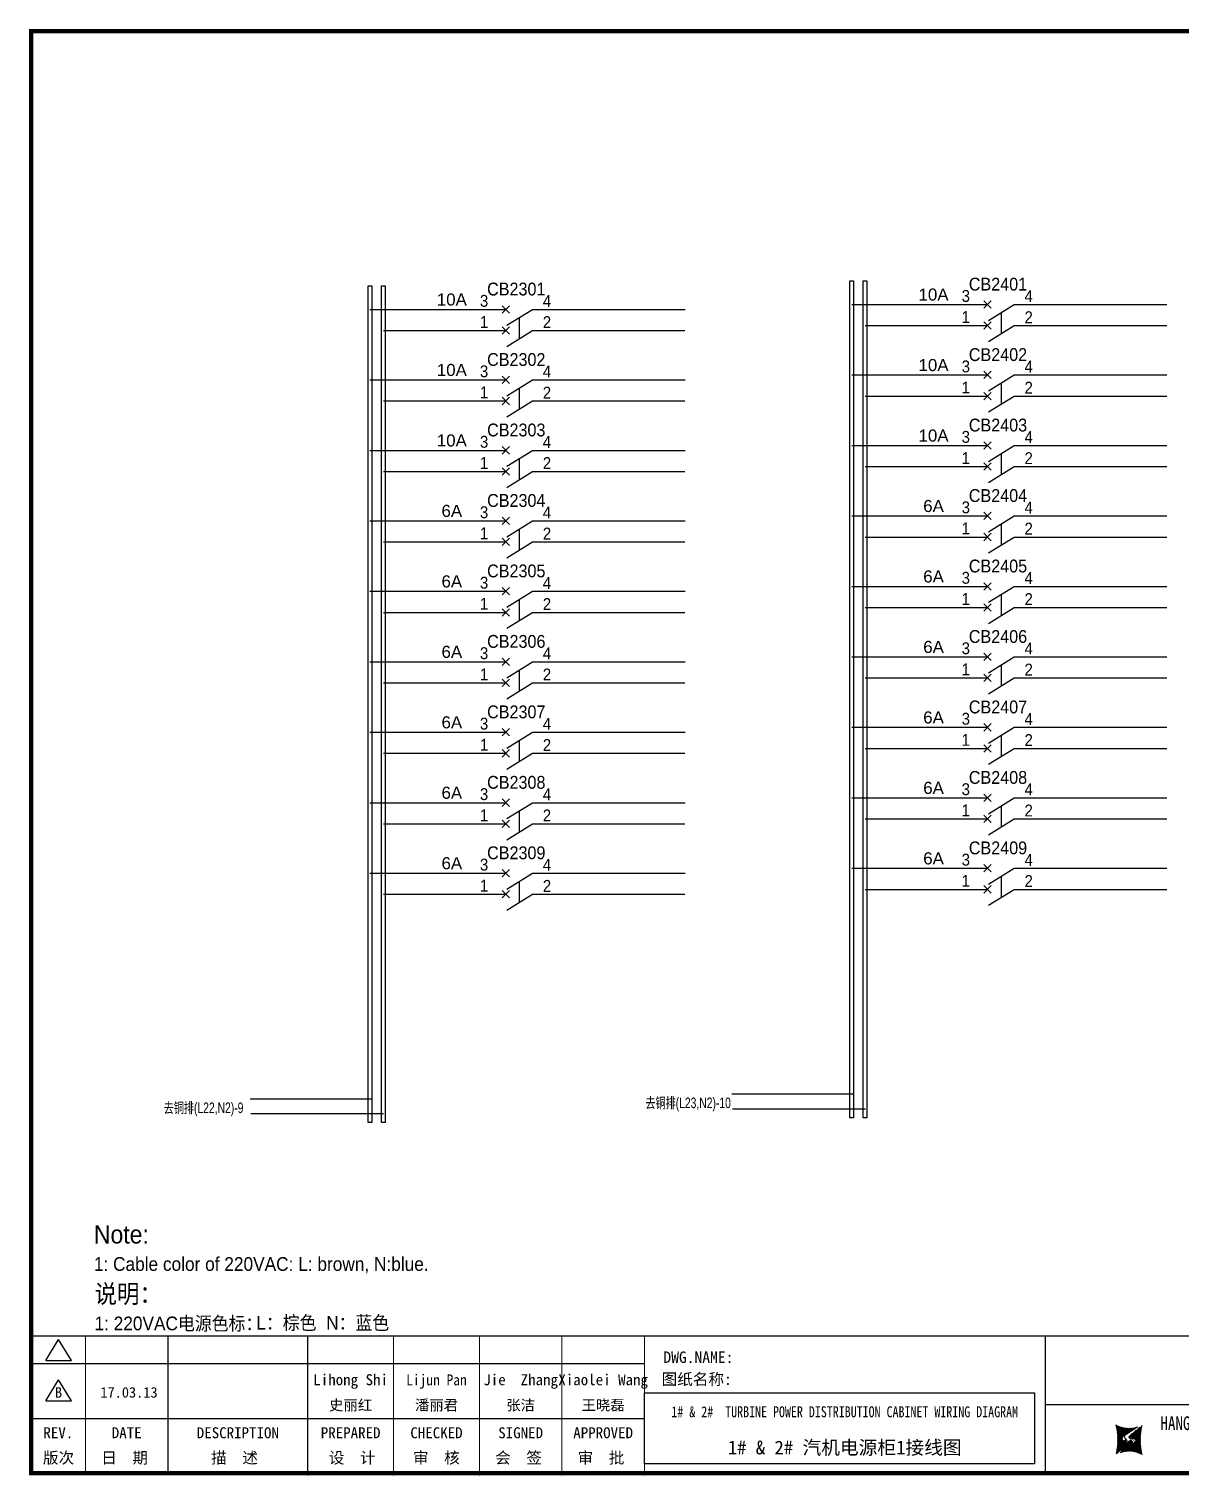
# Model space of a CAD drawing. Extents: x 81444 to 119867, y -54538 to -28747.
# Drawn here: x 110828 to 113346, y -41311 to -38149 of the extents above; entities that cross this region are included whole.
import ezdxf
from ezdxf.enums import TextEntityAlignment as Align

# ---------------------------------------------------------------- set-up
doc = ezdxf.new("R2010")
doc.units = 0
doc.header["$LTSCALE"] = 100
doc.header["$MEASUREMENT"] = 0
for name, color, linetype in [('t', 1, 'Continuous'), ('标准图框及表格', 7, 'Continuous'), ('空气开关', 7, 'Continuous')]:
    doc.layers.add(name, color=color, linetype=linetype)
doc.styles.add('HZ', font='arial.ttf', dxfattribs={"width": 0.7})
doc.styles.get("Standard").update_dxf_attribs({"font": ''})
doc.styles.get('Standard').set_extended_font_data('SimSun')
pattern_1 = [(45, (0, 0), (-0.736262898216564, 0.7362628982165641), [])]

# ---------------------------------------------------------------- blocks, each defined once
blk = doc.blocks.new('供电端子')
at = {"style": 'HZ', "width": 0.7}
blk.add_attdef('供电端子', (0, 0), '', height=17, dxfattribs=at)
blk = doc.blocks.new('图框')
at = {"layer": '标准图框及表格'}
h = blk.add_hatch(dxfattribs=at)
h.set_pattern_fill('ANSI31', color=5, scale=8.329863809039892, style=0)
h.set_pattern_definition(pattern_1)
edge = h.paths.add_edge_path()
edge.add_arc((2399.257256036391, -2998.153851416566), 55.18534773488954, 238.1092081981581, 291.6531626184834)
edge.add_line((2419.619937407027, -3049.445018414634), (2388.525499730735, -3070.242821799802))
edge.add_arc((2238.907377712399, -3078.328790578547), 135.3602868968974, 346.3915348661821, 374.2500326978034)
edge.add_line((2370.467593623529, -3110.177132109857), (2397.50623789792, -3087.85242802291))
edge.add_line((2391.339199201146, -3080.281448750429), (2396.143986595598, -3080.898839897796))
edge.add_spline(control_points=[(2397.470018868538, -3087.887634953957), (2398.35948137939, -3087.023080631327), (2399.970992452319, -3085.456697735681), (2399.869182150054, -3081.252294174519), (2397.426500162081, -3081.012803431273), (2396.121921064187, -3080.884897048199)], knot_values=[0, 0, 0, 0, 6.844331067525468, 12.40042740766005, 18.76924275352248, 18.76924275352248, 18.76924275352248, 18.76924275352248], weights=[1, 1, 1, 1, 1, 1], degree=3, periodic=0)
edge.add_spline(control_points=[(2388.515363058686, -3070.265433304907), (2387.789374929038, -3070.86905758363), (2386.478198365832, -3071.959237952229), (2385.544096281083, -3073.38263759949), (2385.127199159644, -3074.017912079413)], knot_values=[0, 0, 0, 0, 5.253673658024614, 9.488438564008057, 9.488438564008057, 9.488438564008057, 9.488438564008057], weights=[1, 1, 1, 1, 1], degree=3, periodic=0)
edge.add_spline(control_points=[(2386.272665588534, -3072.281716856574), (2385.721471206634, -3072.905523096015), (2384.632427465753, -3074.386714445929), (2384.912828655535, -3077.72895088909), (2387.858851342782, -3079.895552619193), (2390.185443934519, -3080.145534927004), (2391.314573401905, -3080.266855002868)], knot_values=[10.66597461496156, 10.66597461496156, 10.66597461496156, 10.66597461496156, 18.97770399508879, 28.89455822145742, 41.119553648298, 52.64692538081317, 52.64692538081317, 52.64692538081317, 52.64692538081317], weights=[1, 1, 1, 1, 1, 1, 1], degree=3, periodic=0)
h = blk.add_hatch(dxfattribs=at)
h.set_pattern_fill('ANSI31', color=3, scale=8.329863809039892, style=0)
h.set_pattern_definition(pattern_1)
edge = h.paths.add_edge_path()
edge.add_line((2402.469732125144, -3075.776359090531), (2407.706041465404, -3076.440586092609))
edge.add_spline(control_points=[(2401.044493204623, -3068.769946203269), (2400.155030693568, -3069.634500525768), (2398.543519620813, -3071.200883421574), (2398.645329922932, -3075.40528698259), (2401.088011911052, -3075.644777725895), (2402.392591008975, -3075.772684108895)], knot_values=[0, 0, 0, 0, 6.844331067526932, 12.40042740766158, 18.76924275352342, 18.76924275352342, 18.76924275352342, 18.76924275352342], weights=[1, 1, 1, 1, 1, 1], degree=3, periodic=0)
edge.add_line((2428.046918449632, -3046.480449047325), (2401.008274175249, -3068.805153134272))
edge.add_spline(control_points=[(2412.625169549749, -3083.918607966574), (2413.015644598316, -3083.422785431954), (2413.86377905187, -3082.052674005965), (2413.601683417044, -3078.928630268005), (2410.655660730175, -3076.762028538062), (2408.329068138031, -3076.512046230251), (2407.199938671052, -3076.390726154226)], knot_values=[12.65408913243743, 12.65408913243743, 12.65408913243743, 12.65408913243743, 18.97770399508879, 28.89455822145742, 41.119553648298, 52.64692538081317, 52.64692538081317, 52.64692538081317, 52.64692538081317], weights=[1, 1, 1, 1, 1, 1, 1], degree=3, periodic=0)
edge.add_line((2411.626283690712, -3084.975693399283), (2412.781242849298, -3083.732051979769))
edge.add_line((2410.021343801694, -3086.399138189481), (2411.626283690712, -3084.975693399414))
edge.add_line((2378.894574665755, -3107.212562742519), (2409.989012342048, -3086.414759357351))
edge.add_arc((2399.257256036391, -3158.503729740543), 55.18534773488965, 58.10920819815809, 111.6531626184834)
edge.add_arc((2559.607134360383, -3078.328790578547), 135.360286896897, 166.3915348661823, 194.2500326978024)
at = {"color": 7}
for p, q in [((2215.642035047145, -2851.581424744189), (2215.642035047145, -3151.581424744189)), ((0, -2911.581424744189), (1340.158172602998, -2911.581424744189)), ((2215.642035047145, -3001.581424744189), (3115.642035047145, -3001.581424744189)), ((0, -3031.581424744189), (1340.158172602998, -3031.581424744189))]:
    blk.add_line(p, q, dxfattribs=at)
at = {"color": 7, "const_width": 3}
blk.add_lwpolyline([(4115.642035047145, -2851.581424744189), (0, -2851.581424744189)], dxfattribs=at)
at = {"layer": 't', "color": 7}
for p, q in [((31.94938321653171, -2904.992613363662), (59.89920926059131, -2859.122325316828)), ((87.8490353046218, -2904.992613363662), (59.89920926059131, -2859.122325316828)), ((31.94938321653171, -2904.992613363662), (87.8490353046218, -2904.992613363662)), ((31.94938321653171, -2992.977239491032), (59.89920926059131, -2947.106951444141)), ((87.8490353046218, -2992.977239491032), (59.89920926059131, -2947.106951444141)), ((31.94938321653171, -2992.977239491032), (87.8490353046218, -2992.977239491032))]:
    blk.add_line(p, q, dxfattribs=at)
at = {"layer": 't', "color": 7, "const_width": 9.61519705431492}
blk.add_lwpolyline([(4115.642035047145, -3151.581424744189), (4115.642035047145, 0), (0, 0), (0, -3151.581424744189)], close=True, dxfattribs=at)
at = {"layer": 't', "color": 7, "const_width": 2.40379926357873}
for points in [[(118.7653193609731, -2852.783324375967), (118.7653193609731, -3151.581424744189)], [(299.0502641293569, -2852.783324375967), (299.0502641293569, -3151.581424744189)], [(604.3883150879992, -2852.783324375967), (604.3883150879992, -3156.41304604568)], [(791.9882990770857, -2852.783324375967), (791.9882990770857, -3156.41304604568)], [(979.588283066143, -2852.783324375967), (979.588283066143, -3156.41304604568)], [(1159.873227834585, -2852.783324375967), (1159.873227834585, -3156.41304604568)], [(1340.158172602998, -2852.783324375967), (1340.158172602998, -3156.41304604568)]]:
    blk.add_lwpolyline(points, dxfattribs=at)
at = {"color": 7, "flags": 8}
for tag, p, height in [('DWG.NAME:', (1381.636459220965, -2910.37952511241), 25), ('PROJECTNAME:', (3125.480185663539, -2912.807924402037), 24), ('PROJECTNAME：', (3339.10867075545, -2913.108539231762), 25), ('DWG.NO.:', (3128.186172261583, -3030.402470643486), 24), ('图纸编号', (3315.362718925957, -3052.404678158069), 24), ('FILENO.:', (3128.672545599984, -3106.104124450346), 24), ('文档号', (3317.726365529132, -3124.132485953713), 24)]:
    blk.add_attdef(tag, p, '', height=height, dxfattribs=at)
for tag, height, p in [('RENLIU', 24, (698.1883070825425, -2950.380597809435)), ('SHUFENWANG', 24, (885.7882910716289, -2950.380597809435)), ('FANGHOU', 24, (1069.730755450379, -2950.380597809435)), ('DANDANLI', 24, (1250.015700218792, -2950.380597809435)), ('A', 23, (59.89920926059131, -2974.881554149018)), ('设计时间', 23, (213.8658221408186, -2974.881554149018)), ('刘仁', 23, (698.1883070825425, -3002.188376027443)), ('王姝芬', 23, (885.7882910716289, -3002.188376027443)), ('侯方', 23, (1069.730755450379, -3002.188376027443)), ('李丹丹', 23, (1250.015700218792, -3002.188376027443)), ('#10STATIONONTROLCABINETCOVER', 30, (1777.900103825072, -3017.182374560078)), ('PAGEXOFX', 24, (3953.713803545135, -3039.081424744189)), ('REV.', 24, (59.38265968048654, -3063.048954873535)), ('DATE', 24, (208.907791745165, -3063.048954873535)), ('DESCRIPTION', 24, (451.7192896086781, -3063.048954873535)), ('PREPARED', 24, (698.1883070825425, -3063.048954873535)), ('CHECKED', 24, (885.7882910716144, -3063.048954873535)), ('SIGNED', 24, (1069.730755450364, -3063.048954873535)), ('APPROVED', 24, (1250.015700218792, -3063.048954873535)), ('图纸名称', 30, (1777.900103825072, -3094.695064044037)), ('第几页共几页', 24, (3953.713803545135, -3114.081424744189))]:
    blk.add_attdef(tag, text='', height=height, dxfattribs=at).set_placement(p, align=Align.MIDDLE)
for tag, p in [('图纸名称:', (1377.81237181677, -2965.923337057193)), ('项目名称：', (3121.562334825969, -2984.305160940257)), ('项目名称：', (3325.036680579346, -2984.305160940257))]:
    blk.add_attdef(tag, text='', height=25, dxfattribs=at).set_placement(p, align=Align.BOTTOM_LEFT)
at = {"color": 7, "width": 0.8, "flags": 8}
blk.add_attdef('HANGZHOUHOLLYSYSAUTOMATIONCO.,LTD.', text='', height=24, dxfattribs=at).set_placement((2770.082304289484, -3045.714803244191), align=Align.MIDDLE)
at = {"layer": 't', "color": 7}
for s, p in [('版次', (59.89920926059131, -3117.600441270843)), ('日  期', (204.1999693705875, -3117.600441270843)), ('描  述', (444.4895954714448, -3117.600441270843)), ('设  计', (701.4970341851513, -3117.600441270843)), ('审  核', (885.5947788425256, -3117.600441270843)), ('会  签', (1065.022933075787, -3117.600441270843)), ('审  批', (1245.3078778442, -3117.600441270843))]:
    blk.add_text(s, height=25, dxfattribs=at).set_placement(p, align=Align.MIDDLE_CENTER)
at = {"layer": '标准图框及表格', "color": 5, "style": 'HZ'}
for s, p in [('pgqh', (2373.884875617339, -3059.677228196226)), ('hollilas', (2374.051901626051, -3085.968484618272))]:
    blk.add_text(s, height=5.205656721233694, dxfattribs=at).set_placement(p)
at = {"layer": '标准图框及表格', "color": 3, "style": 'HZ'}
for s, height, p in [('auto', 8.676094535389492, (2400.907127263781, -3074.200036411981)), ('hollysys', 4.338047267694746, (2402.5381050141, -3099.731461394062))]:
    blk.add_text(s, height=height, dxfattribs=at).set_placement(p)

msp = doc.modelspace()

# ---------------------------------------------------------------- linework, layer by layer
at = {"color": 43}
for p, q in [((111573.6576077197, -38761.87833874095), (111870.3222213489, -38761.87833874095)), ((111928.8759526601, -38761.87833874095), (112262.5714148063, -38761.87833874095)), ((112626.354453948, -38751.14927965487), (112923.0190675773, -38751.14927965487)), ((112981.5727988884, -38751.14927965487), (113315.2682610347, -38751.14927965487)), ((111573.6576077197, -38915.87833874095), (111870.3222213489, -38915.87833874095)), ((111928.8759526601, -38915.87833874095), (112262.5714148063, -38915.87833874095)), ((112626.354453948, -38905.14927965487), (112923.0190675773, -38905.14927965487)), ((112981.5727988884, -38905.14927965487), (113315.2682610347, -38905.14927965487)), ((111573.6576077197, -39069.87833874095), (111870.3222213489, -39069.87833874095)), ((111928.8759526601, -39069.87833874095), (112262.5714148063, -39069.87833874095)), ((112626.354453948, -39059.14927965487), (112923.0190675773, -39059.14927965487)), ((112981.5727988884, -39059.14927965487), (113315.2682610347, -39059.14927965487)), ((112626.354453948, -39213.14927965487), (112923.0190675773, -39213.14927965487)), ((112981.5727988884, -39213.14927965487), (113315.2682610347, -39213.14927965487)), ((111573.6576077197, -39223.87833874095), (111870.3222213489, -39223.87833874095)), ((111928.8759526601, -39223.87833874095), (112262.5714148063, -39223.87833874095)), ((112626.354453948, -39367.14927965487), (112923.0190675773, -39367.14927965487)), ((112981.5727988884, -39367.14927965487), (113315.2682610347, -39367.14927965487)), ((111573.6576077197, -39377.87833874095), (111870.3222213489, -39377.87833874095)), ((111928.8759526601, -39377.87833874095), (112262.5714148063, -39377.87833874095)), ((112626.354453948, -39521.14927965487), (112923.0190675773, -39521.14927965487)), ((112981.5727988884, -39521.14927965487), (113315.2682610347, -39521.14927965487)), ((111573.6576077197, -39531.87833874095), (111870.3222213489, -39531.87833874095)), ((111928.8759526601, -39531.87833874095), (112262.5714148063, -39531.87833874095)), ((111573.6576077197, -39685.87833874095), (111870.3222213489, -39685.87833874095)), ((111928.8759526601, -39685.87833874095), (112262.5714148063, -39685.87833874095)), ((112626.354453948, -39675.14927965487), (112923.0190675773, -39675.14927965487)), ((112981.5727988884, -39675.14927965487), (113315.2682610347, -39675.14927965487)), ((111573.6576077197, -39839.87833874095), (111870.3222213489, -39839.87833874095)), ((111928.8759526601, -39839.87833874095), (112262.5714148063, -39839.87833874095)), ((112626.354453948, -39829.14927965487), (112923.0190675773, -39829.14927965487)), ((112981.5727988884, -39829.14927965487), (113315.2682610347, -39829.14927965487)), ((111573.6576077197, -39993.87833874095), (111870.3222213489, -39993.87833874095)), ((111928.8759526601, -39993.87833874095), (112262.5714148063, -39993.87833874095)), ((112626.354453948, -39983.14927965487), (112923.0190675773, -39983.14927965487)), ((112981.5727988884, -39983.14927965487), (113315.2682610347, -39983.14927965487)), ((112364.1612675404, -40476.13395149179), (112630.6699067244, -40476.13395149179)), ((111311.464421312, -40486.86301057787), (111577.973060496, -40486.86301057787))]:
    msp.add_line(p, q, dxfattribs=at)
at = {"color": 6}
for p, q in [((111878.4141001962, -38769.97021758828), (111862.2303425016, -38753.78645989361)), ((111862.2303425016, -38769.97021758828), (111878.4141001962, -38753.78645989361)), ((111872.404277724, -38796.66632491858), (111928.8759526601, -38761.87833874095)), ((112931.1109464246, -38759.24115850221), (112914.9271887299, -38743.05740080753)), ((112914.9271887299, -38759.24115850221), (112931.1109464246, -38743.05740080753)), ((112925.1011239523, -38785.9372658325), (112981.5727988884, -38751.14927965487)), ((111862.2303425016, -38816.08185301979), (111878.4141001962, -38799.89809532512)), ((111878.4141001962, -38816.08185301979), (111862.2303425016, -38799.89809532512)), ((112914.9271887299, -38805.35279393371), (112931.1109464246, -38789.16903623904)), ((112931.1109464246, -38805.35279393371), (112914.9271887299, -38789.16903623904)), ((112925.1011239523, -38832.048901264), (112981.5727988884, -38797.26091508637)), ((111872.404277724, -38842.77796035008), (111928.8759526601, -38807.98997417245)), ((112931.1109464246, -38913.24115850221), (112914.9271887299, -38897.05740080753)), ((112914.9271887299, -38913.24115850221), (112931.1109464246, -38897.05740080753)), ((111878.4141001962, -38923.97021758828), (111862.2303425016, -38907.78645989361)), ((111862.2303425016, -38923.97021758828), (111878.4141001962, -38907.78645989361)), ((111872.404277724, -38950.66632491858), (111928.8759526601, -38915.87833874095)), ((112925.1011239523, -38939.9372658325), (112981.5727988884, -38905.14927965487)), ((111878.4141001962, -38970.08185301979), (111862.2303425016, -38953.89809532512)), ((111862.2303425016, -38970.08185301979), (111878.4141001962, -38953.89809532512)), ((112931.1109464246, -38959.35279393371), (112914.9271887299, -38943.16903623904)), ((112914.9271887299, -38959.35279393371), (112931.1109464246, -38943.16903623904)), ((112925.1011239523, -38986.048901264), (112981.5727988884, -38951.26091508637)), ((111872.404277724, -38996.77796035008), (111928.8759526601, -38961.98997417245)), ((112914.9271887299, -39067.24115850221), (112931.1109464246, -39051.05740080753)), ((112931.1109464246, -39067.24115850221), (112914.9271887299, -39051.05740080753)), ((111862.2303425016, -39077.97021758828), (111878.4141001962, -39061.78645989361)), ((111878.4141001962, -39077.97021758828), (111862.2303425016, -39061.78645989361)), ((111872.404277724, -39104.66632491858), (111928.8759526601, -39069.87833874095)), ((112925.1011239523, -39093.9372658325), (112981.5727988884, -39059.14927965487)), ((111862.2303425016, -39124.08185301979), (111878.4141001962, -39107.89809532512)), ((111878.4141001962, -39124.08185301979), (111862.2303425016, -39107.89809532512)), ((111872.404277724, -39150.77796035008), (111928.8759526601, -39115.98997417245)), ((112914.9271887299, -39113.35279393371), (112931.1109464246, -39097.16903623904)), ((112931.1109464246, -39113.35279393371), (112914.9271887299, -39097.16903623904)), ((112925.1011239523, -39140.048901264), (112981.5727988884, -39105.26091508637)), ((112931.1109464246, -39221.24115850221), (112914.9271887299, -39205.05740080753)), ((112914.9271887299, -39221.24115850221), (112931.1109464246, -39205.05740080753)), ((112925.1011239523, -39247.9372658325), (112981.5727988884, -39213.14927965487)), ((111878.4141001962, -39231.97021758828), (111862.2303425016, -39215.78645989361)), ((111862.2303425016, -39231.97021758828), (111878.4141001962, -39215.78645989361)), ((111872.404277724, -39258.66632491858), (111928.8759526601, -39223.87833874095)), ((111878.4141001962, -39278.08185301979), (111862.2303425016, -39261.89809532512)), ((111862.2303425016, -39278.08185301979), (111878.4141001962, -39261.89809532512)), ((111872.404277724, -39304.77796035008), (111928.8759526601, -39269.98997417245)), ((112931.1109464246, -39267.35279393371), (112914.9271887299, -39251.16903623904)), ((112914.9271887299, -39267.35279393371), (112931.1109464246, -39251.16903623904)), ((112925.1011239523, -39294.048901264), (112981.5727988884, -39259.26091508637)), ((111862.2303425016, -39385.97021758828), (111878.4141001962, -39369.78645989361)), ((111878.4141001962, -39385.97021758828), (111862.2303425016, -39369.78645989361)), ((112914.9271887299, -39375.24115850221), (112931.1109464246, -39359.05740080753)), ((112931.1109464246, -39375.24115850221), (112914.9271887299, -39359.05740080753)), ((112925.1011239523, -39401.9372658325), (112981.5727988884, -39367.14927965487)), ((111872.404277724, -39412.66632491858), (111928.8759526601, -39377.87833874095)), ((111862.2303425016, -39432.08185301979), (111878.4141001962, -39415.89809532512)), ((111878.4141001962, -39432.08185301979), (111862.2303425016, -39415.89809532512)), ((111872.404277724, -39458.77796035008), (111928.8759526601, -39423.98997417245)), ((112914.9271887299, -39421.35279393371), (112931.1109464246, -39405.16903623904)), ((112931.1109464246, -39421.35279393371), (112914.9271887299, -39405.16903623904)), ((112925.1011239523, -39448.048901264), (112981.5727988884, -39413.26091508637)), ((111878.4141001962, -39539.97021758828), (111862.2303425016, -39523.78645989361)), ((111862.2303425016, -39539.97021758828), (111878.4141001962, -39523.78645989361)), ((112931.1109464246, -39529.24115850221), (112914.9271887299, -39513.05740080753)), ((112914.9271887299, -39529.24115850221), (112931.1109464246, -39513.05740080753)), ((112925.1011239523, -39555.9372658325), (112981.5727988884, -39521.14927965487)), ((111872.404277724, -39566.66632491858), (111928.8759526601, -39531.87833874095)), ((112931.1109464246, -39575.35279393371), (112914.9271887299, -39559.16903623904)), ((112914.9271887299, -39575.35279393371), (112931.1109464246, -39559.16903623904)), ((111878.4141001962, -39586.08185301979), (111862.2303425016, -39569.89809532512)), ((111862.2303425016, -39586.08185301979), (111878.4141001962, -39569.89809532512)), ((111872.404277724, -39612.77796035008), (111928.8759526601, -39577.98997417245)), ((112925.1011239523, -39602.048901264), (112981.5727988884, -39567.26091508637)), ((111878.4141001962, -39693.97021758828), (111862.2303425016, -39677.78645989361)), ((111862.2303425016, -39693.97021758828), (111878.4141001962, -39677.78645989361)), ((111872.404277724, -39720.66632491858), (111928.8759526601, -39685.87833874095)), ((112931.1109464246, -39683.24115850221), (112914.9271887299, -39667.05740080753)), ((112914.9271887299, -39683.24115850221), (112931.1109464246, -39667.05740080753)), ((112925.1011239523, -39709.9372658325), (112981.5727988884, -39675.14927965487)), ((112931.1109464246, -39729.35279393371), (112914.9271887299, -39713.16903623904)), ((112914.9271887299, -39729.35279393371), (112931.1109464246, -39713.16903623904)), ((111878.4141001962, -39740.08185301979), (111862.2303425016, -39723.89809532512)), ((111862.2303425016, -39740.08185301979), (111878.4141001962, -39723.89809532512)), ((111872.404277724, -39766.77796035008), (111928.8759526601, -39731.98997417245)), ((112925.1011239523, -39756.048901264), (112981.5727988884, -39721.26091508637)), ((111862.2303425016, -39847.97021758828), (111878.4141001962, -39831.78645989361)), ((111878.4141001962, -39847.97021758828), (111862.2303425016, -39831.78645989361)), ((111872.404277724, -39874.66632491858), (111928.8759526601, -39839.87833874095)), ((112914.9271887299, -39837.24115850221), (112931.1109464246, -39821.05740080753)), ((112931.1109464246, -39837.24115850221), (112914.9271887299, -39821.05740080753)), ((112925.1011239523, -39863.9372658325), (112981.5727988884, -39829.14927965487)), ((111862.2303425016, -39894.08185301979), (111878.4141001962, -39877.89809532512)), ((111878.4141001962, -39894.08185301979), (111862.2303425016, -39877.89809532512)), ((112914.9271887299, -39883.35279393371), (112931.1109464246, -39867.16903623904)), ((112931.1109464246, -39883.35279393371), (112914.9271887299, -39867.16903623904)), ((112925.1011239523, -39910.048901264), (112981.5727988884, -39875.26091508637)), ((111872.404277724, -39920.77796035008), (111928.8759526601, -39885.98997417245)), ((111878.4141001962, -40001.97021758828), (111862.2303425016, -39985.78645989361)), ((111862.2303425016, -40001.97021758828), (111878.4141001962, -39985.78645989361)), ((111872.404277724, -40028.66632491858), (111928.8759526601, -39993.87833874095)), ((112931.1109464246, -39991.24115850221), (112914.9271887299, -39975.05740080753)), ((112914.9271887299, -39991.24115850221), (112931.1109464246, -39975.05740080753)), ((112925.1011239523, -40017.9372658325), (112981.5727988884, -39983.14927965487)), ((111878.4141001962, -40048.08185301979), (111862.2303425016, -40031.89809532512)), ((111862.2303425016, -40048.08185301979), (111878.4141001962, -40031.89809532512)), ((112931.1109464246, -40037.35279393371), (112914.9271887299, -40021.16903623904)), ((112914.9271887299, -40037.35279393371), (112931.1109464246, -40021.16903623904)), ((112925.1011239523, -40064.048901264), (112981.5727988884, -40029.26091508637)), ((111872.404277724, -40074.77796035008), (111928.8759526601, -40039.98997417245))]:
    msp.add_line(p, q, dxfattribs=at)
at = {"color": 5}
for p, q in [((112656.054453948, -38797.26091508637), (112923.0190675773, -38797.26091508637)), ((112981.5727988884, -38797.26091508637), (113314.6786113695, -38797.26091508637)), ((111603.3576077197, -38807.98997417245), (111870.3222213489, -38807.98997417245)), ((111928.8759526601, -38807.98997417245), (112261.9817651412, -38807.98997417245)), ((112656.054453948, -38951.26091508637), (112923.0190675773, -38951.26091508637)), ((112981.5727988884, -38951.26091508637), (113314.6786113695, -38951.26091508637)), ((111603.3576077197, -38961.98997417245), (111870.3222213489, -38961.98997417245)), ((111928.8759526601, -38961.98997417245), (112261.9817651412, -38961.98997417245)), ((111603.3576077197, -39115.98997417245), (111870.3222213489, -39115.98997417245)), ((111928.8759526601, -39115.98997417245), (112261.9817651412, -39115.98997417245)), ((112656.054453948, -39105.26091508637), (112923.0190675773, -39105.26091508637)), ((112981.5727988884, -39105.26091508637), (113314.6786113695, -39105.26091508637)), ((111603.3576077197, -39269.98997417245), (111870.3222213489, -39269.98997417245)), ((111928.8759526601, -39269.98997417245), (112261.9817651412, -39269.98997417245)), ((112656.054453948, -39259.26091508637), (112923.0190675773, -39259.26091508637)), ((112981.5727988884, -39259.26091508637), (113314.6786113695, -39259.26091508637)), ((111603.3576077197, -39423.98997417245), (111870.3222213489, -39423.98997417245)), ((111928.8759526601, -39423.98997417245), (112261.9817651412, -39423.98997417245)), ((112656.054453948, -39413.26091508637), (112923.0190675773, -39413.26091508637)), ((112981.5727988884, -39413.26091508637), (113314.6786113695, -39413.26091508637)), ((111603.3576077197, -39577.98997417245), (111870.3222213489, -39577.98997417245)), ((111928.8759526601, -39577.98997417245), (112261.9817651412, -39577.98997417245)), ((112656.054453948, -39567.26091508637), (112923.0190675773, -39567.26091508637)), ((112981.5727988884, -39567.26091508637), (113314.6786113695, -39567.26091508637)), ((111603.3576077197, -39731.98997417245), (111870.3222213489, -39731.98997417245)), ((111928.8759526601, -39731.98997417245), (112261.9817651412, -39731.98997417245)), ((112656.054453948, -39721.26091508637), (112923.0190675773, -39721.26091508637)), ((112981.5727988884, -39721.26091508637), (113314.6786113695, -39721.26091508637)), ((112656.054453948, -39875.26091508637), (112923.0190675773, -39875.26091508637)), ((112981.5727988884, -39875.26091508637), (113314.6786113695, -39875.26091508637)), ((111603.3576077197, -39885.98997417245), (111870.3222213489, -39885.98997417245)), ((111928.8759526601, -39885.98997417245), (112261.9817651412, -39885.98997417245)), ((112656.054453948, -40029.26091508637), (112923.0190675773, -40029.26091508637)), ((112981.5727988884, -40029.26091508637), (113314.6786113695, -40029.26091508637)), ((111603.3576077197, -40039.98997417245), (111870.3222213489, -40039.98997417245)), ((111928.8759526601, -40039.98997417245), (112261.9817651412, -40039.98997417245)), ((112365.6248017822, -40508.56622456058), (112656.2227333647, -40508.56622456058)), ((111312.9279555538, -40519.29528364666), (111603.5258871364, -40519.29528364666))]:
    msp.add_line(p, q, dxfattribs=at)
at = {"color": 43}
for points in [[(112630.3417402717, -38699.44927965489), (112630.3417402717, -40528.27725708895), (112622.5044539481, -40528.27725708895), (112622.5044539481, -38699.44927965489)], [(111577.6448940434, -38710.17833874097), (111577.6448940434, -40539.00631617503), (111569.8076077197, -40539.00631617503), (111569.8076077197, -38710.17833874097)]]:
    msp.add_lwpolyline(points, close=True, dxfattribs=at)
at = {"color": 5}
for points in [[(112659.4917402717, -38699.44927965489), (112659.4917402717, -40528.27725708895), (112651.654453948, -40528.27725708895), (112651.654453948, -38699.44927965489)], [(111606.7948940433, -38710.17833874097), (111606.7948940433, -40539.00631617503), (111598.9576077197, -40539.00631617503), (111598.9576077197, -38710.17833874097)]]:
    msp.add_lwpolyline(points, close=True, dxfattribs=at)
at = {"color": 1}
msp.add_lwpolyline([(112173.3234229676, -41129.3807032521), (113025.8405029667, -41129.3807032521), (113025.8405029667, -41284.33499564129), (112173.3234229676, -41284.33499564129)], close=True, dxfattribs=at)
at = {"layer": '空气开关', "color": 6}
for p, q in [((112953.3369614204, -38814.65490817517), (112953.3369614204, -38768.5432727437)), ((111900.640115192, -38825.38396726125), (111900.640115192, -38779.27233182978)), ((112953.3369614204, -38968.65490817517), (112953.3369614204, -38922.5432727437)), ((111900.640115192, -38979.38396726125), (111900.640115192, -38933.27233182978)), ((111900.640115192, -39133.38396726125), (111900.640115192, -39087.27233182978)), ((112953.3369614204, -39122.65490817517), (112953.3369614204, -39076.5432727437)), ((111900.640115192, -39287.38396726125), (111900.640115192, -39241.27233182978)), ((112953.3369614204, -39276.65490817517), (112953.3369614204, -39230.5432727437)), ((111900.640115192, -39441.38396726125), (111900.640115192, -39395.27233182978)), ((112953.3369614204, -39430.65490817517), (112953.3369614204, -39384.5432727437)), ((111900.640115192, -39595.38396726125), (111900.640115192, -39549.27233182978)), ((112953.3369614204, -39584.65490817517), (112953.3369614204, -39538.5432727437)), ((111900.640115192, -39749.38396726125), (111900.640115192, -39703.27233182978)), ((112953.3369614204, -39738.65490817517), (112953.3369614204, -39692.5432727437)), ((111900.640115192, -39903.38396726125), (111900.640115192, -39857.27233182978)), ((112953.3369614204, -39892.65490817517), (112953.3369614204, -39846.5432727437)), ((112953.3369614204, -40046.65490817517), (112953.3369614204, -40000.5432727437)), ((111900.640115192, -40057.38396726125), (111900.640115192, -40011.27233182978))]:
    msp.add_line(p, q, dxfattribs=at)

# ---------------------------------------------------------------- block references
at = {"color": 1}
ref = msp.add_blockref('图框', (110833.1652503646, -38153.7877397363), dxfattribs=at)
ref.add_attrib('图纸名称', '1# & 2# 汽机电源柜1接线图', dxfattribs={"color": 7, "height": 30, "flags": 8}).set_placement((112611.0653541897, -41248.48280378035), align=Align.MIDDLE)
ref.add_attrib('刘仁', '史丽红', dxfattribs={"color": 7, "height": 23, "flags": 8}).set_placement((111531.3535574472, -41155.97611576375), align=Align.MIDDLE)
ref.add_attrib('王姝芬', '潘丽君', dxfattribs={"color": 7, "height": 23, "flags": 8}).set_placement((111718.9535414363, -41155.97611576375), align=Align.MIDDLE)
ref.add_attrib('侯方', '张洁', dxfattribs={"color": 7, "height": 23, "flags": 8}).set_placement((111902.896005815, -41155.97611576375), align=Align.MIDDLE)
ref.add_attrib('李丹丹', '王晓磊', dxfattribs={"color": 7, "height": 23, "flags": 8}).set_placement((112083.1809505834, -41155.97611576375), align=Align.MIDDLE)
ref.add_attrib('设计时间', '17.03.13', dxfattribs={"color": 7, "height": 23, "flags": 8}).set_placement((111047.0310725055, -41128.66929388532), align=Align.MIDDLE)
ref.add_attrib('A', 'B', dxfattribs={"color": 7, "height": 23, "flags": 8}).set_placement((110893.0644596252, -41128.66929388532), align=Align.MIDDLE)
ref.add_attrib('REV.', 'REV.', dxfattribs={"color": 7, "height": 24, "flags": 8}).set_placement((110892.5479100451, -41216.83669460984), align=Align.MIDDLE)
ref.add_attrib('DATE', 'DATE', dxfattribs={"color": 7, "height": 24, "flags": 8}).set_placement((111042.0730421098, -41216.83669460984), align=Align.MIDDLE)
ref.add_attrib('DESCRIBE', 'DESCRIPTION', dxfattribs={"color": 7, "height": 24, "flags": 8}).set_placement((111284.8845399733, -41216.83669460984), align=Align.MIDDLE)
ref.add_attrib('PREPARE', 'PREPARED', dxfattribs={"color": 7, "height": 24, "flags": 8}).set_placement((111531.3535574472, -41216.83669460984), align=Align.MIDDLE)
ref.add_attrib('VERIFY', 'CHECKED', dxfattribs={"color": 7, "height": 24, "flags": 8}).set_placement((111718.9535414362, -41216.83669460984), align=Align.MIDDLE)
ref.add_attrib('SIGN', 'SIGNED', dxfattribs={"color": 7, "height": 24, "flags": 8}).set_placement((111902.896005815, -41216.83669460984), align=Align.MIDDLE)
ref.add_attrib('APPROVER', 'APPROVED', dxfattribs={"color": 7, "height": 24, "flags": 8}).set_placement((112083.1809505834, -41216.83669460984), align=Align.MIDDLE)
ref.add_attrib('RENLIU', 'Lihong Shi', dxfattribs={"color": 7, "height": 24, "flags": 8}).set_placement((111531.3535574472, -41104.16833754574), align=Align.MIDDLE)
ref.add_attrib('SHUFENWANG', 'Lijun Pan', dxfattribs={"color": 7, "height": 24, "width": 0.9, "flags": 8}).set_placement((111718.9535414363, -41104.16833754574), align=Align.MIDDLE)
ref.add_attrib('FANGHOU', 'Jie  Zhang', dxfattribs={"color": 7, "height": 24, "flags": 8}).set_placement((111902.896005815, -41104.16833754574), align=Align.MIDDLE)
ref.add_attrib('DANDANLI', 'Xiaolei Wang', dxfattribs={"color": 7, "height": 24, "flags": 8}).set_placement((112083.1809505834, -41104.16833754574), align=Align.MIDDLE)
ref.add_attrib('DWG.NAME:', 'DWG.NAME:', (112214.8017095856, -41064.16726484871), dxfattribs={"color": 7, "height": 25, "flags": 8})
ref.add_attrib('#10STATIONONTROLCABINETCOVER', '1# & 2#  TURBINE POWER DISTRIBUTION CABINET WIRING DIAGRAM', dxfattribs={"color": 7, "height": 24, "width": 0.8, "flags": 8}).set_placement((112611.0653541897, -41170.97011429638), align=Align.MIDDLE)
ref.add_attrib('图纸名称:', '图纸名称:', dxfattribs={"color": 7, "height": 25, "flags": 8}).set_placement((112210.9776221814, -41119.7110767935), align=Align.BOTTOM_LEFT)
ref.add_attrib('HANGZHOUHOLLYSYSAUTOMATIONCO.,LTD', 'HANGZHOU HOLLYSYS AUTOMATION CO.,LTD.', dxfattribs={"color": 7, "height": 30, "width": 0.8, "flags": 8}).set_placement((113603.2475546541, -41199.5025429805), align=Align.MIDDLE)
ref = msp.add_blockref('供电端子', (111893.3101665719, -38731.41018217012), dxfattribs=dict(xscale=0.9349999999976717, yscale=0.9349999999976717))
ref.add_attrib('供电端子', 'CB2301', dxfattribs={"height": 28.05, "style": 'HZ', "width": 0.9}).set_placement((111893.3101665719, -38731.41018217012), align=Align.CENTER)
ref = msp.add_blockref('供电端子', (112946.0070128003, -38720.68112308404), dxfattribs=dict(xscale=0.9349999999976717, yscale=0.9349999999976717))
ref.add_attrib('供电端子', 'CB2401', dxfattribs={"height": 28.05, "style": 'HZ', "width": 0.9}).set_placement((112946.0070128003, -38720.68112308404), align=Align.CENTER)
ref = msp.add_blockref('供电端子', (111752.5101665719, -38753.41018217012), dxfattribs=dict(xscale=0.9349999999976717, yscale=0.9349999999976717))
ref.add_attrib('供电端子', '10A', dxfattribs={"height": 26.4, "style": 'HZ'}).set_placement((111752.5101665719, -38753.41018217012), align=Align.CENTER)
ref = msp.add_blockref('供电端子', (112805.2070128003, -38742.68112308404), dxfattribs=dict(xscale=0.9349999999976717, yscale=0.9349999999976717))
ref.add_attrib('供电端子', '10A', dxfattribs={"height": 26.4, "style": 'HZ'}).set_placement((112805.2070128003, -38742.68112308404), align=Align.CENTER)
ref = msp.add_blockref('供电端子', (111893.3101665719, -38885.41018217012), dxfattribs=dict(xscale=0.9349999999976717, yscale=0.9349999999976717))
ref.add_attrib('供电端子', 'CB2302', dxfattribs={"height": 28.05, "style": 'HZ', "width": 0.9}).set_placement((111893.3101665719, -38885.41018217012), align=Align.CENTER)
ref = msp.add_blockref('供电端子', (112946.0070128003, -38874.68112308404), dxfattribs=dict(xscale=0.9349999999976717, yscale=0.9349999999976717))
ref.add_attrib('供电端子', 'CB2402', dxfattribs={"height": 28.05, "style": 'HZ', "width": 0.9}).set_placement((112946.0070128003, -38874.68112308404), align=Align.CENTER)
ref = msp.add_blockref('供电端子', (111752.5101665719, -38907.41018217012), dxfattribs=dict(xscale=0.9349999999976717, yscale=0.9349999999976717))
ref.add_attrib('供电端子', '10A', dxfattribs={"height": 26.4, "style": 'HZ'}).set_placement((111752.5101665719, -38907.41018217012), align=Align.CENTER)
ref = msp.add_blockref('供电端子', (112805.2070128003, -38896.68112308404), dxfattribs=dict(xscale=0.9349999999976717, yscale=0.9349999999976717))
ref.add_attrib('供电端子', '10A', dxfattribs={"height": 26.4, "style": 'HZ'}).set_placement((112805.2070128003, -38896.68112308404), align=Align.CENTER)
ref = msp.add_blockref('供电端子', (111893.3101665719, -39039.41018217012), dxfattribs=dict(xscale=0.9349999999976717, yscale=0.9349999999976717))
ref.add_attrib('供电端子', 'CB2303', dxfattribs={"height": 28.05, "style": 'HZ', "width": 0.9}).set_placement((111893.3101665719, -39039.41018217012), align=Align.CENTER)
ref = msp.add_blockref('供电端子', (112805.2070128003, -39050.68112308404), dxfattribs=dict(xscale=0.9349999999976717, yscale=0.9349999999976717))
ref.add_attrib('供电端子', '10A', dxfattribs={"height": 26.4, "style": 'HZ'}).set_placement((112805.2070128003, -39050.68112308404), align=Align.CENTER)
ref = msp.add_blockref('供电端子', (112946.0070128003, -39028.68112308404), dxfattribs=dict(xscale=0.9349999999976717, yscale=0.9349999999976717))
ref.add_attrib('供电端子', 'CB2403', dxfattribs={"height": 28.05, "style": 'HZ', "width": 0.9}).set_placement((112946.0070128003, -39028.68112308404), align=Align.CENTER)
ref = msp.add_blockref('供电端子', (111752.5101665719, -39061.41018217012), dxfattribs=dict(xscale=0.9349999999976717, yscale=0.9349999999976717))
ref.add_attrib('供电端子', '10A', dxfattribs={"height": 26.4, "style": 'HZ'}).set_placement((111752.5101665719, -39061.41018217012), align=Align.CENTER)
ref = msp.add_blockref('供电端子', (111893.3101665719, -39193.41018217012), dxfattribs=dict(xscale=0.9349999999976717, yscale=0.9349999999976717))
ref.add_attrib('供电端子', 'CB2304', dxfattribs={"height": 28.05, "style": 'HZ', "width": 0.9}).set_placement((111893.3101665719, -39193.41018217012), align=Align.CENTER)
ref = msp.add_blockref('供电端子', (112805.2070128003, -39204.68112308404), dxfattribs=dict(xscale=0.9349999999976717, yscale=0.9349999999976717))
ref.add_attrib('供电端子', '6A', dxfattribs={"height": 26.4, "style": 'HZ'}).set_placement((112805.2070128003, -39204.68112308404), align=Align.CENTER)
ref = msp.add_blockref('供电端子', (112946.0070128003, -39182.68112308404), dxfattribs=dict(xscale=0.9349999999976717, yscale=0.9349999999976717))
ref.add_attrib('供电端子', 'CB2404', dxfattribs={"height": 28.05, "style": 'HZ', "width": 0.9}).set_placement((112946.0070128003, -39182.68112308404), align=Align.CENTER)
ref = msp.add_blockref('供电端子', (111752.5101665719, -39215.41018217012), dxfattribs=dict(xscale=0.9349999999976717, yscale=0.9349999999976717))
ref.add_attrib('供电端子', '6A', dxfattribs={"height": 26.4, "style": 'HZ'}).set_placement((111752.5101665719, -39215.41018217012), align=Align.CENTER)
ref = msp.add_blockref('供电端子', (112946.0070128003, -39336.68112308404), dxfattribs=dict(xscale=0.9349999999976717, yscale=0.9349999999976717))
ref.add_attrib('供电端子', 'CB2405', dxfattribs={"height": 28.05, "style": 'HZ', "width": 0.9}).set_placement((112946.0070128003, -39336.68112308404), align=Align.CENTER)
ref = msp.add_blockref('供电端子', (111893.3101665719, -39347.41018217012), dxfattribs=dict(xscale=0.9349999999976717, yscale=0.9349999999976717))
ref.add_attrib('供电端子', 'CB2305', dxfattribs={"height": 28.05, "style": 'HZ', "width": 0.9}).set_placement((111893.3101665719, -39347.41018217012), align=Align.CENTER)
ref = msp.add_blockref('供电端子', (112805.2070128003, -39358.68112308404), dxfattribs=dict(xscale=0.9349999999976717, yscale=0.9349999999976717))
ref.add_attrib('供电端子', '6A', dxfattribs={"height": 26.4, "style": 'HZ'}).set_placement((112805.2070128003, -39358.68112308404), align=Align.CENTER)
ref = msp.add_blockref('供电端子', (111752.5101665719, -39369.41018217012), dxfattribs=dict(xscale=0.9349999999976717, yscale=0.9349999999976717))
ref.add_attrib('供电端子', '6A', dxfattribs={"height": 26.4, "style": 'HZ'}).set_placement((111752.5101665719, -39369.41018217012), align=Align.CENTER)
ref = msp.add_blockref('供电端子', (112946.0070128003, -39490.68112308404), dxfattribs=dict(xscale=0.9349999999976717, yscale=0.9349999999976717))
ref.add_attrib('供电端子', 'CB2406', dxfattribs={"height": 28.05, "style": 'HZ', "width": 0.9}).set_placement((112946.0070128003, -39490.68112308404), align=Align.CENTER)
ref = msp.add_blockref('供电端子', (111752.5101665719, -39523.41018217012), dxfattribs=dict(xscale=0.9349999999976717, yscale=0.9349999999976717))
ref.add_attrib('供电端子', '6A', dxfattribs={"height": 26.4, "style": 'HZ'}).set_placement((111752.5101665719, -39523.41018217012), align=Align.CENTER)
ref = msp.add_blockref('供电端子', (111893.3101665719, -39501.41018217012), dxfattribs=dict(xscale=0.9349999999976717, yscale=0.9349999999976717))
ref.add_attrib('供电端子', 'CB2306', dxfattribs={"height": 28.05, "style": 'HZ', "width": 0.9}).set_placement((111893.3101665719, -39501.41018217012), align=Align.CENTER)
ref = msp.add_blockref('供电端子', (112805.2070128003, -39512.68112308404), dxfattribs=dict(xscale=0.9349999999976717, yscale=0.9349999999976717))
ref.add_attrib('供电端子', '6A', dxfattribs={"height": 26.4, "style": 'HZ'}).set_placement((112805.2070128003, -39512.68112308404), align=Align.CENTER)
ref = msp.add_blockref('供电端子', (112946.0070128003, -39644.68112308404), dxfattribs=dict(xscale=0.9349999999976717, yscale=0.9349999999976717))
ref.add_attrib('供电端子', 'CB2407', dxfattribs={"height": 28.05, "style": 'HZ', "width": 0.9}).set_placement((112946.0070128003, -39644.68112308404), align=Align.CENTER)
ref = msp.add_blockref('供电端子', (111752.5101665719, -39677.41018217012), dxfattribs=dict(xscale=0.9349999999976717, yscale=0.9349999999976717))
ref.add_attrib('供电端子', '6A', dxfattribs={"height": 26.4, "style": 'HZ'}).set_placement((111752.5101665719, -39677.41018217012), align=Align.CENTER)
ref = msp.add_blockref('供电端子', (111893.3101665719, -39655.41018217012), dxfattribs=dict(xscale=0.9349999999976717, yscale=0.9349999999976717))
ref.add_attrib('供电端子', 'CB2307', dxfattribs={"height": 28.05, "style": 'HZ', "width": 0.9}).set_placement((111893.3101665719, -39655.41018217012), align=Align.CENTER)
ref = msp.add_blockref('供电端子', (112805.2070128003, -39666.68112308404), dxfattribs=dict(xscale=0.9349999999976717, yscale=0.9349999999976717))
ref.add_attrib('供电端子', '6A', dxfattribs={"height": 26.4, "style": 'HZ'}).set_placement((112805.2070128003, -39666.68112308404), align=Align.CENTER)
ref = msp.add_blockref('供电端子', (111893.3101665719, -39809.41018217012), dxfattribs=dict(xscale=0.9349999999976717, yscale=0.9349999999976717))
ref.add_attrib('供电端子', 'CB2308', dxfattribs={"height": 28.05, "style": 'HZ', "width": 0.9}).set_placement((111893.3101665719, -39809.41018217012), align=Align.CENTER)
ref = msp.add_blockref('供电端子', (112946.0070128003, -39798.68112308404), dxfattribs=dict(xscale=0.9349999999976717, yscale=0.9349999999976717))
ref.add_attrib('供电端子', 'CB2408', dxfattribs={"height": 28.05, "style": 'HZ', "width": 0.9}).set_placement((112946.0070128003, -39798.68112308404), align=Align.CENTER)
ref = msp.add_blockref('供电端子', (111752.5101665719, -39831.41018217012), dxfattribs=dict(xscale=0.9349999999976717, yscale=0.9349999999976717))
ref.add_attrib('供电端子', '6A', dxfattribs={"height": 26.4, "style": 'HZ'}).set_placement((111752.5101665719, -39831.41018217012), align=Align.CENTER)
ref = msp.add_blockref('供电端子', (112805.2070128003, -39820.68112308404), dxfattribs=dict(xscale=0.9349999999976717, yscale=0.9349999999976717))
ref.add_attrib('供电端子', '6A', dxfattribs={"height": 26.4, "style": 'HZ'}).set_placement((112805.2070128003, -39820.68112308404), align=Align.CENTER)
ref = msp.add_blockref('供电端子', (111893.3101665719, -39963.41018217012), dxfattribs=dict(xscale=0.9349999999976717, yscale=0.9349999999976717))
ref.add_attrib('供电端子', 'CB2309', dxfattribs={"height": 28.05, "style": 'HZ', "width": 0.9}).set_placement((111893.3101665719, -39963.41018217012), align=Align.CENTER)
ref = msp.add_blockref('供电端子', (112946.0070128003, -39952.68112308404), dxfattribs=dict(xscale=0.9349999999976717, yscale=0.9349999999976717))
ref.add_attrib('供电端子', 'CB2409', dxfattribs={"height": 28.05, "style": 'HZ', "width": 0.9}).set_placement((112946.0070128003, -39952.68112308404), align=Align.CENTER)
ref = msp.add_blockref('供电端子', (111752.5101665719, -39985.41018217012), dxfattribs=dict(xscale=0.9349999999976717, yscale=0.9349999999976717))
ref.add_attrib('供电端子', '6A', dxfattribs={"height": 26.4, "style": 'HZ'}).set_placement((111752.5101665719, -39985.41018217012), align=Align.CENTER)
ref = msp.add_blockref('供电端子', (112805.2070128003, -39974.68112308404), dxfattribs=dict(xscale=0.9349999999976717, yscale=0.9349999999976717))
ref.add_attrib('供电端子', '6A', dxfattribs={"height": 26.4, "style": 'HZ'}).set_placement((112805.2070128003, -39974.68112308404), align=Align.CENTER)

# ---------------------------------------------------------------- texts
at = {"style": 'HZ', "width": 0.7}
for s, p in [('去铜排(L22,N2)-9', (111122.8722094502, -40518.11822767459)), ('去铜排(L23,N2)-10', (112175.5690556786, -40507.38916858851))]:
    msp.add_text(s, height=23.1, dxfattribs=at).set_placement(p)
at = {"color": 3, "style": 'HZ', "width": 0.9}
for s, height, p in [('Note:', 40, (110970.2237813494, -40803.27347804081)), ('1: Cable color of 220VAC: L: brown, N:blue.', 30, (110970.2237813494, -40863.01891432823)), ('说明：', 40, (110971.6412299313, -40933.15764221684)), ('说明：', 40, (110971.6412299313, -40933.15764221684)), ('1: 220VAC电源色标：', 30, (110971.6412299313, -40992.90307850427)), ('L：棕色', 30, (111325.2975627852, -40991.4714561455)), ('N：蓝色', 30, (111477.915031673, -40991.47161869639))]:
    msp.add_text(s, height=height, dxfattribs=at).set_placement(p)
at = {"layer": '空气开关', "style": 'HZ', "width": 0.9}
for s, p in [('3', (111813.9124531709, -38756.18337641873)), ('4', (111951.3249527533, -38756.64154085166)), ('3', (112866.6092993992, -38745.45431733265)), ('4', (113004.0217989816, -38745.91248176558)), ('1', (112866.6092993992, -38791.56595276415)), ('2', (113004.0217989816, -38792.02411719708)), ('1', (111813.9124531709, -38802.29501185023)), ('2', (111951.3249527533, -38802.75317628316)), ('3', (111813.9124531709, -38910.18337641873)), ('4', (111951.3249527533, -38910.64154085166)), ('3', (112866.6092993992, -38899.45431733265)), ('4', (113004.0217989816, -38899.91248176558)), ('1', (112866.6092993992, -38945.56595276415)), ('2', (113004.0217989816, -38946.02411719708)), ('1', (111813.9124531709, -38956.29501185023)), ('2', (111951.3249527533, -38956.75317628316)), ('3', (111813.9124531709, -39064.18337641873)), ('4', (111951.3249527533, -39064.64154085166)), ('3', (112866.6092993992, -39053.45431733265)), ('4', (113004.0217989816, -39053.91248176558)), ('1', (111813.9124531709, -39110.29501185023)), ('2', (111951.3249527533, -39110.75317628316)), ('1', (112866.6092993992, -39099.56595276415)), ('2', (113004.0217989816, -39100.02411719708)), ('3', (112866.6092993992, -39207.45431733265)), ('4', (113004.0217989816, -39207.91248176558)), ('3', (111813.9124531709, -39218.18337641873)), ('4', (111951.3249527533, -39218.64154085166)), ('1', (111813.9124531709, -39264.29501185023)), ('2', (111951.3249527533, -39264.75317628316)), ('1', (112866.6092993992, -39253.56595276415)), ('2', (113004.0217989816, -39254.02411719708)), ('3', (112866.6092993992, -39361.45431733265)), ('4', (113004.0217989816, -39361.91248176558)), ('3', (111813.9124531709, -39372.18337641873)), ('4', (111951.3249527533, -39372.64154085166)), ('1', (111813.9124531709, -39418.29501185023)), ('2', (111951.3249527533, -39418.75317628316)), ('1', (112866.6092993992, -39407.56595276415)), ('2', (113004.0217989816, -39408.02411719708)), ('3', (112866.6092993992, -39515.45431733265)), ('4', (113004.0217989816, -39515.91248176558)), ('3', (111813.9124531709, -39526.18337641873)), ('4', (111951.3249527533, -39526.64154085166)), ('1', (111813.9124531709, -39572.29501185023)), ('2', (111951.3249527533, -39572.75317628316)), ('1', (112866.6092993992, -39561.56595276415)), ('2', (113004.0217989816, -39562.02411719708)), ('3', (111813.9124531709, -39680.18337641876)), ('4', (111951.3249527533, -39680.64154085166)), ('3', (112866.6092993992, -39669.45431733268)), ('4', (113004.0217989816, -39669.91248176558)), ('1', (111813.9124531709, -39726.29501185023)), ('2', (111951.3249527533, -39726.75317628316)), ('1', (112866.6092993992, -39715.56595276415)), ('2', (113004.0217989816, -39716.02411719708)), ('3', (111813.9124531709, -39834.18337641876)), ('4', (111951.3249527533, -39834.64154085166)), ('3', (112866.6092993992, -39823.45431733268)), ('4', (113004.0217989816, -39823.91248176558)), ('1', (112866.6092993992, -39869.56595276415)), ('2', (113004.0217989816, -39870.02411719708)), ('1', (111813.9124531709, -39880.29501185023)), ('2', (111951.3249527533, -39880.75317628316)), ('3', (111813.9124531709, -39988.18337641876)), ('4', (111951.3249527533, -39988.64154085166)), ('3', (112866.6092993992, -39977.45431733268)), ('4', (113004.0217989816, -39977.91248176558)), ('1', (112866.6092993992, -40023.56595276415)), ('2', (113004.0217989816, -40024.02411719708)), ('1', (111813.9124531709, -40034.29501185023)), ('2', (111951.3249527533, -40034.75317628316))]:
    msp.add_text(s, height=26.00961058081033, dxfattribs=at).set_placement(p)

doc.saveas('drawing.dxf')
